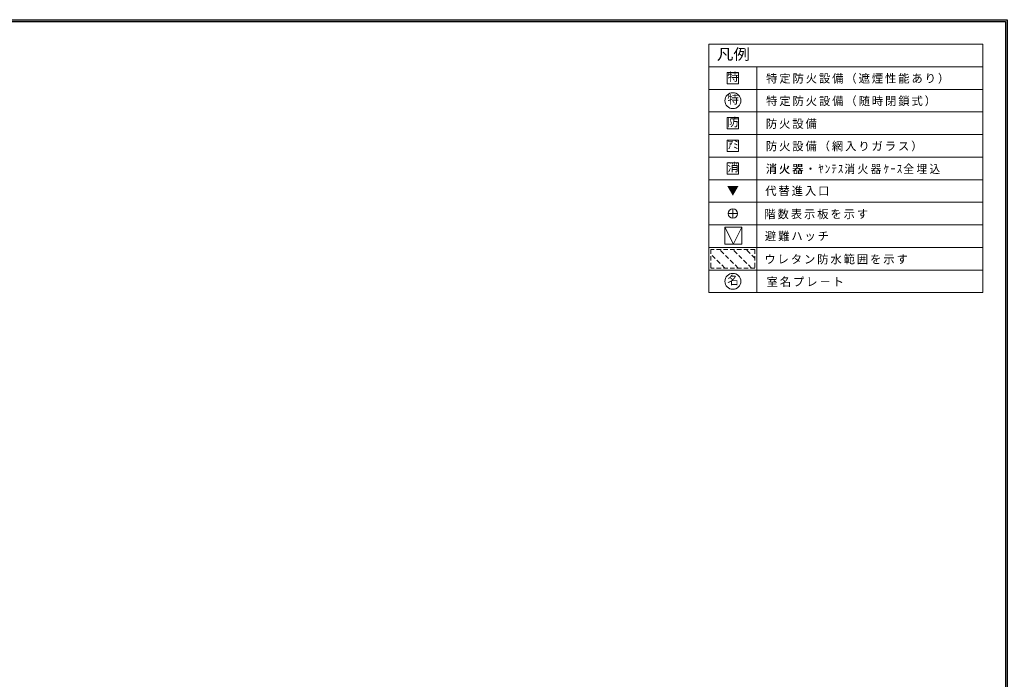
# Model space of a CAD drawing. Units: millimetres at full size; details may follow other scales. Extents: x -443943 to 462275, y -43546 to 79452.
# Drawn here: x -104860 to -78634, y -1249 to 16273 of the extents above; entities that cross this region are included whole.
import ezdxf
from ezdxf.enums import TextEntityAlignment as Align

# ---------------------------------------------------------------- set-up
doc = ezdxf.new("R2010")
doc.units = ezdxf.units.MM
doc.header["$LTSCALE"] = 100
doc.linetypes.add('CHAIN1', pattern=[8, 5, -1, 1, -1])
doc.linetypes.add('DASHED1', pattern=[1.8, 1.2, -0.6])
doc.layers.add('4-1_通り芯', color=4, linetype='Continuous', lineweight=9)
doc.styles.add('HGｺﾞｼｯｸM', font='')
doc.styles.add('ＭＳ ゴシック', font='')
doc.styles.get('HGｺﾞｼｯｸM').set_extended_font_data('HGｺﾞｼｯｸM')
doc.styles.get('ＭＳ ゴシック').set_extended_font_data('MS Gothic')

msp = doc.modelspace()

# ---------------------------------------------------------------- linework, layer by layer
at = {"layer": '4-1_通り芯', "color": 5, "lineweight": 30}
for p, q in [((-134034.3, 16273.1), (-78634.3, 16273.1)), ((-78634.3, 16273.1), (-78634.3, -23080.8)), ((-133984.3, 16223.1), (-78684.3, 16223.1)), ((-78684.3, 16223.1), (-78684.3, -21030.8))]:
    msp.add_line(p, q, dxfattribs=at)
at = {"layer": '4-1_通り芯', "color": 7, "lineweight": 15}
for p, q in [((-86557.9, 15623.1), (-79284.3, 15623.1)), ((-86557.9, 15623.1), (-86557.9, 9023.2)), ((-79284.3, 15623.1), (-79284.3, 9023.2)), ((-86557.9, 15023.1), (-79284.3, 15023.1)), ((-85284.3, 15023.1), (-85284.3, 9023.2)), ((-86557.9, 14423.1), (-79284.3, 14423.1)), ((-86557.9, 13823.1), (-79284.3, 13823.1)), ((-86557.9, 13223.1), (-79284.3, 13223.1)), ((-86557.9, 12623.1), (-79284.3, 12623.1)), ((-86557.9, 12023.1), (-79284.3, 12023.1)), ((-86557.9, 11423.1), (-79284.3, 11423.1)), ((-86557.9, 10823.1), (-79284.3, 10823.1)), ((-85682.8, 10532.5), (-85682.8, 10521.3)), ((-86557.9, 10223.1), (-79284.3, 10223.1)), ((-86557.9, 9623.2), (-79284.3, 9623.2)), ((-86557.9, 9023.2), (-79284.3, 9023.2))]:
    msp.add_line(p, q, dxfattribs=at)
at = {"layer": '4-1_通り芯', "color": 1, "lineweight": 18}
for p, q in [((-86071.1, 14873.1), (-86071.1, 14573.1)), ((-85771.1, 14873.1), (-86071.1, 14873.1)), ((-85771.1, 14573.1), (-85771.1, 14873.1)), ((-86071.1, 14573.1), (-85771.1, 14573.1)), ((-86071.1, 13673.1), (-86071.1, 13373.1)), ((-85771.1, 13673.1), (-86071.1, 13673.1)), ((-85771.1, 13373.1), (-85771.1, 13673.1)), ((-86071.1, 13373.1), (-85771.1, 13373.1)), ((-86071.1, 13073.1), (-86071.1, 12773.1)), ((-85771.1, 13073.1), (-86071.1, 13073.1)), ((-85771.1, 12773.1), (-85771.1, 13073.1)), ((-86071.1, 12773.1), (-85771.1, 12773.1)), ((-86071.1, 12473.1), (-86071.1, 12173.1)), ((-85771.1, 12473.1), (-86071.1, 12473.1)), ((-85771.1, 12173.1), (-85771.1, 12473.1)), ((-86071.1, 12173.1), (-85771.1, 12173.1))]:
    msp.add_line(p, q, dxfattribs=at)
at = {"layer": '4-1_通り芯', "color": 2, "lineweight": 15}
for p, q in [((-86046.3, 11123.1), (-85796, 11123.1)), ((-85921.1, 10998), (-85921.1, 11248.3))]:
    msp.add_line(p, q, dxfattribs=at)
at = {"layer": '4-1_通り芯', "color": 2, "linetype": 'CHAIN1', "lineweight": 15}
for p, q in [((-85907.8, 10313.3), (-86132.8, 10763.2)), ((-85682.8, 10763.2), (-85907.8, 10313.3))]:
    msp.add_line(p, q, dxfattribs=at)
at = {"layer": '4-1_通り芯', "linetype": 'DASHED1'}
for p, q in [((-85334.3, 10173.1), (-86507.9, 10173.1)), ((-86507.9, 10173.1), (-86507.9, 9673.1)), ((-86132.5, 9673.1), (-86507.9, 10048.5)), ((-85779, 9673.1), (-86279, 10173.1)), ((-85425.4, 9673.1), (-85925.4, 10173.1)), ((-85334.3, 9935.6), (-85571.9, 10173.1)), ((-85334.3, 10173.1), (-85334.3, 9673.1)), ((-86486.1, 9673.1), (-86507.9, 9694.9)), ((-85334.3, 9673.1), (-86507.9, 9673.1))]:
    msp.add_line(p, q, dxfattribs=at)
at = {"layer": '4-1_通り芯', "color": 2, "lineweight": 15}
msp.add_lwpolyline([(-86132.8, 10313.3), (-86132.8, 10763.2), (-85682.8, 10763.2), (-85682.8, 10313.3)], close=True, dxfattribs=at)
at = {"layer": '4-1_通り芯', "color": 1, "lineweight": 18}
for centre in [(-85921.1, 14123), (-85921.1, 9323.1)]:
    msp.add_circle(centre, 212.1, dxfattribs=at)
at = {"layer": '4-1_通り芯', "color": 2, "lineweight": 15}
msp.add_circle((-85921.1, 11123.1), 125.1, dxfattribs=at)
at = {"layer": '4-1_通り芯', "color": 1}
msp.add_solid([(-85771.6, 11856.8), (-86071.6, 11856.8), (-85921.6, 11597)], dxfattribs=at)

# ---------------------------------------------------------------- texts
at = {"layer": '4-1_通り芯', "color": 2, "style": 'HGｺﾞｼｯｸM', "width": 1.1}
msp.add_text('凡例', height=293.3, dxfattribs=at).set_placement((-86346.1, 15123.1), align=Align.BOTTOM_LEFT)
at = {"layer": '4-1_通り芯', "color": 1, "style": 'ＭＳ ゴシック'}
for s, p in [('特', (-86065.8, 14576.5)), ('特', (-86065.8, 13976.4)), ('防', (-86065.8, 13376.5)), ('ｱﾐ', (-86065.8, 12776.5)), ('消', (-86065.8, 12176.5)), ('名', (-86065.8, 9176.5))]:
    msp.add_text(s, height=219.9, dxfattribs=at).set_placement(p, align=Align.BOTTOM_LEFT)
at = {"layer": '4-1_通り芯', "color": 7, "char_height": 219.9, "attachment_point": 7}
for s, insert, style in [('\\T1.17;特定防火設備（遮煙性能あり）', (-85038.1, 14573.1), 'ＭＳ ゴシック'), ('\\T1.17;特定防火設備（随時閉鎖式）', (-85038.1, 13973), 'ＭＳ ゴシック'), ('\\T1.17;防火設備', (-85044.5, 13373.1), 'ＭＳ ゴシック'), ('\\T1.17;防火設備（網入りガラス）', (-85044.5, 12773.1), 'ＭＳ ゴシック'), ('\\T1.22;\\W0.95;消火器・ﾔﾝﾃｽ消火器ｹｰｽ全埋込', (-85044.5, 12173.1), 'ＭＳ ゴシック'), ('\\T1.17;消火器', (-85044.5, 12173.1), 'ＭＳ ゴシック'), ('\\T1.17;代替進入口', (-85061.7, 11588.6), 'ＭＳ ゴシック'), ('\\T1.17;階数表示板を示す', (-85084.3, 10973.1), 'HGｺﾞｼｯｸM'), ('\\T1.17;避難ハッチ', (-85071, 10388.2), 'ＭＳ ゴシック'), ('\\T1.17;ウレタン防水範囲を示す', (-85084.3, 9773.1), 'HGｺﾞｼｯｸM'), ('\\T1.17;室名プレ－ト', (-85025.4, 9173.1), 'ＭＳ ゴシック')]:
    msp.add_mtext(s, dxfattribs=dict(at, insert=insert, style=style))

doc.saveas('drawing.dxf')
